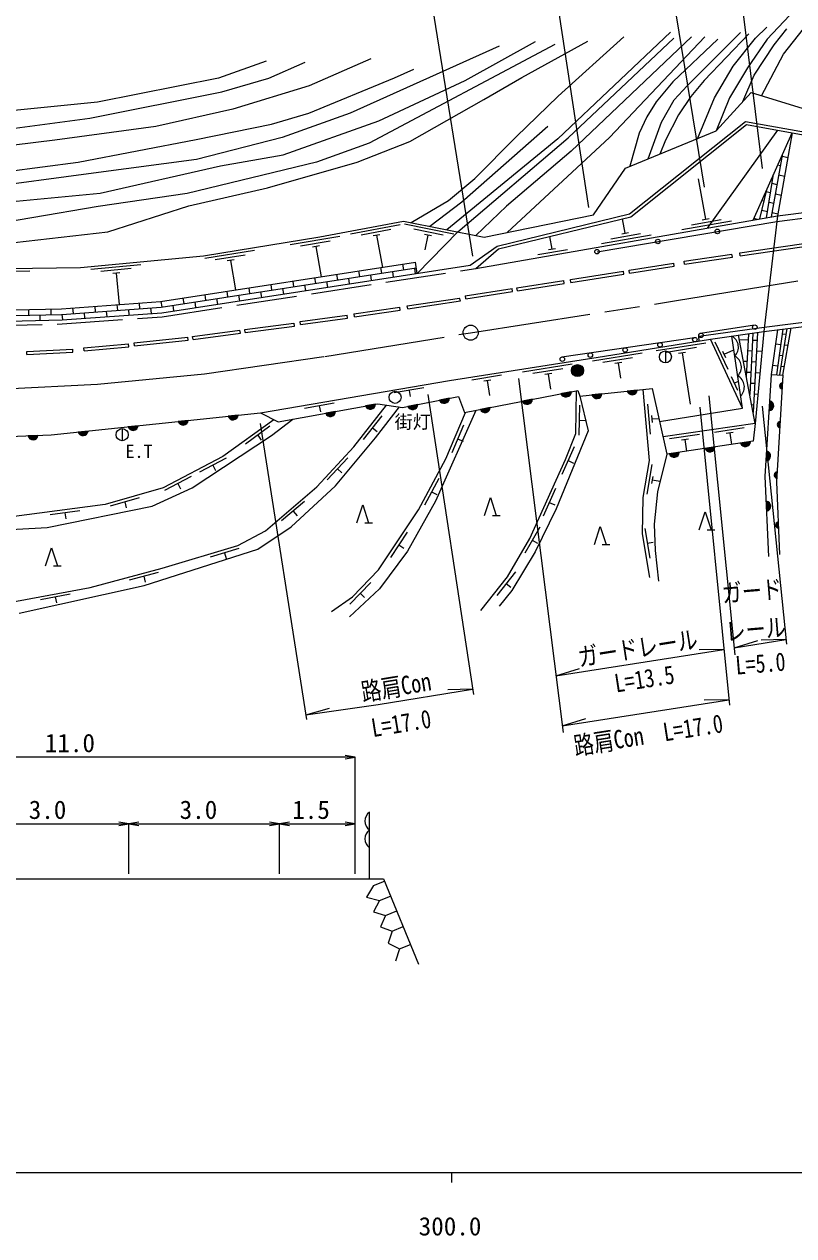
# Model space of a CAD drawing. Units: millimetres, scale not verified, with parts at other scales. Extents: x 40000 to 680000, y 20000 to 380000.
# Drawn here: x 325520 to 402011, y 198715 to 319149 of the extents above; entities that cross this region are included whole.
import ezdxf
from ezdxf.enums import TextEntityAlignment as Align

# ---------------------------------------------------------------- set-up
doc = ezdxf.new("R2010")
doc.units = ezdxf.units.MM
doc.header["$LTSCALE"] = 1000
doc.linetypes.add('CHAIN', pattern=[18.5, 12, -1.5, 3.5, -1.5])
doc.linetypes.add('DASHED', pattern=[7.5, 6, -1.5])
for name, color, linetype, lineweight in [('M-BGD', 7, 'Continuous', 25), ('M-BMK', 2, 'CHAIN', 13), ('M-BMK-SRVR', 3, 'Continuous', 25), ('M-STR-HTXT', 7, 'Continuous', 13), ('M-STR-STR1', 1, 'Continuous', 25), ('M-TTL-BAND', 7, 'Continuous', 25)]:
    doc.layers.add(name, color=color, linetype=linetype, lineweight=lineweight)
doc.styles.add('ＭＳ ゴシック', font='')
doc.styles.get('ＭＳ ゴシック').set_extended_font_data('MS Gothic')

# ---------------------------------------------------------------- blocks, each defined once
blk = doc.blocks.new('open_arrow')
at = {"color": 0, "linetype": 'Continuous', "lineweight": -2}
blk.add_lwpolyline([(7.5, 1.25), (0, 0), (7.5, -1.25)], dxfattribs=at)

msp = doc.modelspace()

# ---------------------------------------------------------------- hatches: boundary and pattern name
at = {"layer": 'M-BGD'}
for points in [[(379910, 284718, -1), (381110, 284718, -0.41421), (380510, 284118, -0.41421)], [(400850, 282888), (400888, 283513, 0.84072)], [(367775, 281966, -0.82183), (366803, 281776)], [(376033, 281864, -0.82183), (375060, 281674)], [(379845, 282606, -0.82183), (378872, 282417)], [(379926, 282622, -0.82183), (378953, 282433)], [(382934, 282400, -0.82183), (381949, 282295)], [(386445, 282774, -0.82183), (385460, 282669)], [(356457, 280654, -0.82183), (355482, 280475)], [(360426, 281381, -0.82183), (359452, 281202)], [(364631, 281351, -0.82183), (363658, 281160)], [(371832, 281046, -0.82183), (370859, 280856)], [(399641, 281714, -0.82183), (399580, 280725)], [(341811, 279759, -0.82183), (340826, 279655)], [(346784, 280284, -0.82183), (345799, 280180)], [(400613, 279030), (400652, 279654, 0.84072)], [(326888, 278272, -0.82183), (325898, 278234)], [(331867, 278708, -0.82183), (330881, 278604)], [(336839, 279233, -0.82183), (335854, 279129)], [(394181, 277120, -0.82183), (393201, 276972)], [(397700, 277651, -0.82183), (396720, 277503)], [(390635, 276584, -0.82183), (389655, 276436)], [(399332, 276724, -0.82183), (399271, 275735)], [(400345, 274664), (400307, 274039, -0.84072)], [(399289, 271731, -0.82183), (399335, 270741)], [(400483, 269044), (400456, 269669, 0.84072)]]:
    msp.add_hatch(color=256, dxfattribs=at).paths.add_polyline_path(points)

# ---------------------------------------------------------------- linework, layer by layer
for p, q in [((400393, 308617), (393411, 298881)), ((399787, 299991), (400929, 306296)), ((401418, 305881), (400876, 306005)), ((400706, 305069), (400409, 305137)), ((393257, 299767), (392556, 303791)), ((399303, 299907), (400009, 304243)), ((401089, 304006), (400537, 304132)), ((398643, 299792), (399319, 302703)), ((399704, 302373), (399220, 302484)), ((400367, 303196), (399857, 303313)), ((399051, 301547), (398824, 301599)), ((400028, 301324), (399551, 301433)), ((400759, 302131), (400198, 302260)), ((370414, 294874), (400403, 300099)), ((399398, 300493), (398836, 300622)), ((400430, 300256), (399859, 300387)), ((362878, 299215), (357964, 298295)), ((361951, 298736), (359002, 298184)), ((368214, 298278), (363311, 299258)), ((367175, 298180), (364233, 298768)), ((382457, 296537), (400337, 299551)), ((385254, 298373), (385002, 299818)), ((390897, 298747), (395823, 299605)), ((391831, 299214), (394786, 299729)), ((392912, 299707), (393602, 299827)), ((398391, 299748), (398031, 299831)), ((356879, 298060), (351949, 297228)), ((355943, 297598), (352985, 297099)), ((360875, 298230), (360187, 298101)), ((360531, 298165), (361128, 294979)), ((364566, 294377), (368619, 298503)), ((365988, 298111), (365302, 298248)), ((365645, 298180), (365351, 296709)), ((377991, 296803), (377772, 298059)), ((382894, 297353), (387820, 298211)), ((383828, 297820), (386783, 298335)), ((384909, 298313), (385599, 298433)), ((348405, 296664), (343470, 295859)), ((354859, 297110), (354169, 296994)), ((354514, 297052), (355022, 294039)), ((376565, 296250), (379520, 296765)), ((377646, 296743), (378336, 296863)), ((391101, 295589), (395862, 296282)), ((395905, 295985), (395862, 296282)), ((396684, 296122), (396641, 296419)), ((337102, 295247), (332124, 294774)), ((347466, 296206), (344505, 295723)), ((346380, 295725), (345689, 295613)), ((346034, 295669), (346514, 292730)), ((363238, 294738), (363153, 295291)), ((364566, 294377), (364396, 295482)), ((385643, 294696), (390080, 295409)), ((385689, 294400), (390129, 295113)), ((390129, 295113), (390082, 295409)), ((391149, 295293), (391106, 295589)), ((391149, 295293), (395905, 295985)), ((326081, 294605), (321081, 294533)), ((336135, 294854), (333148, 294570)), ((335018, 294446), (334321, 294380)), ((334670, 294413), (334967, 291286)), ((354504, 293394), (354419, 293947)), ((356687, 293730), (356602, 294283)), ((357864, 293345), (357779, 293898)), ((358871, 294066), (358786, 294619)), ((360048, 293681), (359963, 294234)), ((361054, 294402), (360969, 294955)), ((362231, 294017), (362146, 294570)), ((364415, 294353), (364330, 294906)), ((379812, 293772), (385081, 294609)), ((379860, 293476), (385128, 294313)), ((385128, 294313), (385081, 294609)), ((385689, 294400), (385643, 294696)), ((347953, 292386), (347868, 292938)), ((350137, 292722), (350052, 293274)), ((351314, 292337), (351228, 292890)), ((352320, 293058), (352235, 293610)), ((353497, 292673), (353412, 293226)), ((355681, 293009), (355595, 293562)), ((369333, 292137), (374008, 292863)), ((374054, 292567), (374008, 292863)), ((374491, 292938), (379144, 293661)), ((374537, 292642), (374491, 292938)), ((374537, 292642), (379192, 293365)), ((379192, 293365), (379144, 293661)), ((379860, 293476), (379813, 293772)), ((339219, 291041), (339134, 291594)), ((341403, 291377), (341317, 291930)), ((342579, 290993), (342494, 291545)), ((343586, 291713), (343501, 292266)), ((344763, 291329), (344678, 291881)), ((345770, 292049), (345685, 292602)), ((346946, 291665), (346861, 292218)), ((349130, 292001), (349045, 292554)), ((363584, 291155), (368795, 291930)), ((363633, 290859), (368872, 291638)), ((368872, 291638), (368795, 291930)), ((369411, 291846), (369365, 292142)), ((369411, 291846), (374054, 292567)), ((325991, 290241), (325979, 290800)), ((327108, 289705), (327096, 290264)), ((328200, 290288), (328188, 290847)), ((329345, 289757), (329304, 290315)), ((330406, 290395), (330366, 290953)), ((331548, 289917), (331508, 290475)), ((332609, 290555), (332569, 291112)), ((333752, 290077), (333711, 290635)), ((334813, 290714), (334772, 291272)), ((335955, 290236), (335915, 290794)), ((337016, 290874), (336976, 291432)), ((338159, 290396), (338118, 290954)), ((340396, 290657), (340311, 291209)), ((358294, 290364), (362854, 291021)), ((358342, 290068), (358299, 290365)), ((358342, 290068), (362903, 290725)), ((362903, 290725), (362860, 291022)), ((363633, 290859), (363589, 291156)), ((347456, 288817), (352323, 289442)), ((347496, 288520), (352379, 289146)), ((352379, 289146), (352341, 289444)), ((352937, 289596), (357604, 290242)), ((352994, 289301), (352953, 289599)), ((352994, 289301), (357650, 289945)), ((357650, 289945), (357609, 290242)), ((392750, 288453), (398100, 289254)), ((336442, 287468), (341785, 288041)), ((341824, 287743), (341785, 288041)), ((342253, 288113), (346966, 288751)), ((342296, 287816), (342256, 288113)), ((342296, 287816), (347006, 288453)), ((347006, 288453), (346966, 288751)), ((347496, 288520), (347457, 288817)), ((378967, 286072), (392149, 288010)), ((393723, 287826), (399033, 288612)), ((397518, 288388), (397295, 284104)), ((397955, 288453), (397635, 282333)), ((398391, 288517), (397976, 280561)), ((399803, 284324), (400412, 288785)), ((400923, 288850), (400303, 284299)), ((401311, 288898), (400587, 284286)), ((400859, 288377), (401224, 288341)), ((400935, 284269), (401767, 288956)), ((325772, 286619), (330335, 286858)), ((330359, 286559), (330335, 286858)), ((331435, 286981), (335876, 287392)), ((331465, 286682), (331435, 286981)), ((331465, 286682), (335910, 287094)), ((335910, 287094), (335876, 287392)), ((336478, 287170), (336442, 287468)), ((336478, 287170), (341824, 287743)), ((393280, 287452), (388341, 286670)), ((389251, 286677), (389251, 285477)), ((392339, 287000), (389376, 286530)), ((396920, 280977), (393723, 287826)), ((394174, 287570), (395443, 284851)), ((394932, 286654), (395228, 286020)), ((395080, 286337), (396059, 286794)), ((396581, 287820), (397487, 287779)), ((397431, 286710), (397863, 286690)), ((397919, 287759), (398350, 287739)), ((398295, 286670), (398850, 286644)), ((400218, 287365), (400714, 287316)), ((401058, 287282), (401463, 287242)), ((325790, 286320), (325772, 286619)), ((325790, 286320), (330359, 286559)), ((386935, 286447), (381996, 285664)), ((385994, 285994), (383031, 285524)), ((384905, 285518), (384214, 285408)), ((384560, 285463), (384794, 283981)), ((391250, 286523), (390559, 286414)), ((390904, 286468), (391713, 281367)), ((396996, 285658), (397375, 285641)), ((397807, 285621), (398239, 285601)), ((400570, 286255), (400891, 286223)), ((372976, 284249), (370013, 283783)), ((379983, 285350), (375044, 284574)), ((379042, 284898), (376078, 284432)), ((377952, 284423), (377261, 284314)), ((377607, 284369), (377839, 282887)), ((397319, 284572), (397751, 284552)), ((398183, 284532), (398652, 284511)), ((399803, 284324), (400935, 284269)), ((399928, 285243), (400425, 285193)), ((400725, 285164), (401087, 285128)), ((371887, 283774), (371195, 283665)), ((371541, 283720), (371774, 282238)), ((395776, 284138), (396410, 282779)), ((396093, 283459), (396523, 283660)), ((397695, 283483), (398127, 283463)), ((400850, 282888), (400888, 283513)), ((365256, 282999), (362299, 282492)), ((363777, 282745), (363878, 282154)), ((367775, 281966), (366803, 281776)), ((376033, 281864), (375060, 281674)), ((379845, 282606), (378872, 282417)), ((379926, 282622), (378953, 282433)), ((382934, 282400), (381949, 282295)), ((386445, 282774), (385460, 282669)), ((397619, 282415), (397640, 282414)), ((398071, 282394), (398454, 282377)), ((356330, 281469), (353373, 280962)), ((354852, 281215), (354953, 280624)), ((356457, 280654), (355482, 280475)), ((360426, 281381), (359452, 281202)), ((364631, 281351), (363658, 281160)), ((371832, 281046), (370859, 280856)), ((380698, 281286), (380640, 278286)), ((387462, 281375), (387733, 278387)), ((397827, 281334), (398016, 281326)), ((399641, 281714), (399580, 280725)), ((341811, 279759), (340826, 279655)), ((346784, 280284), (345799, 280180)), ((361061, 280218), (359205, 277861)), ((380669, 279786), (381269, 279774)), ((387865, 280257), (387928, 279560)), ((387896, 279908), (388602, 279972)), ((398185, 279474), (389016, 278142)), ((398185, 279474), (397972, 277693)), ((400613, 279030), (400652, 279654)), ((326888, 278272), (325898, 278234)), ((331867, 278708), (330881, 278604)), ((335250, 278949), (335250, 277749)), ((336839, 279233), (335854, 279129)), ((349941, 279178), (347509, 277421)), ((348725, 278299), (349077, 277813)), ((360133, 279039), (360605, 278668)), ((369170, 279310), (368010, 276543)), ((392638, 278365), (389669, 277934)), ((397096, 279013), (394127, 278581)), ((396001, 278550), (395308, 278450)), ((395654, 278500), (395819, 277367)), ((368590, 277926), (369143, 277694)), ((380195, 277135), (378964, 274399)), ((397972, 277693), (389410, 276399)), ((391543, 277903), (390850, 277802)), ((391196, 277853), (391365, 276694)), ((394181, 277120), (393201, 276972)), ((397700, 277651), (396720, 277503)), ((345587, 276000), (342928, 274609)), ((357670, 276058), (355645, 273845)), ((390635, 276584), (389655, 276436)), ((399332, 276724), (399271, 275735)), ((344258, 275304), (344536, 274773)), ((356657, 274952), (357100, 274547)), ((379579, 275767), (380126, 275521)), ((387900, 275383), (387394, 272426)), ((400307, 274039), (400345, 274664)), ((342112, 274182), (339454, 272791)), ((340783, 273486), (341061, 272955)), ((366725, 273994), (365304, 271352)), ((388002, 274198), (387884, 273509)), ((387943, 273853), (388722, 273720)), ((366014, 272673), (366543, 272388)), ((378328, 272986), (377098, 270250)), ((336945, 272073), (334061, 271248)), ((335503, 271661), (335668, 271084)), ((353384, 271717), (351103, 269769)), ((377713, 271618), (378260, 271372)), ((399289, 271731), (399335, 270741)), ((331056, 270782), (328082, 270388)), ((329569, 270585), (329648, 269990)), ((352244, 270743), (352633, 270287)), ((372064, 270314), (372816, 270314)), ((359377, 269588), (360130, 269588)), ((363586, 268651), (361923, 266154)), ((376775, 269160), (375269, 266565)), ((387194, 269030), (387693, 266072)), ((393409, 268900), (394161, 268900)), ((400483, 269044), (400456, 269669)), ((362755, 267402), (363254, 267070)), ((376022, 267862), (376541, 267561)), ((382982, 267445), (383734, 267445)), ((387444, 267551), (388035, 267651)), ((346858, 267049), (343985, 266186)), ((345421, 266618), (345594, 266043)), ((328436, 265307), (329188, 265307)), ((338843, 264660), (335943, 263891)), ((337393, 264276), (337547, 263696)), ((374341, 264726), (372485, 262369)), ((359955, 263662), (357882, 261493)), ((358919, 262578), (359352, 262163)), ((373413, 263547), (373884, 263176)), ((330078, 262495), (327130, 261942)), ((328604, 262219), (328715, 261629)), ((359824, 234188), (359824, 240826)), ((360228, 233523), (361330, 233974)), ((360837, 232036), (361939, 232487)), ((361440, 230564), (362541, 231015)), ((362080, 229000), (363182, 229451)), ((362808, 227222), (363910, 227673)), ((362808, 227222), (362423, 226026))]:
    msp.add_line(p, q, dxfattribs=at)
for points in [[(401586, 320016), (399369, 317666), (397420, 314820), (395624, 311840), (394313, 308544)], [(398815, 312027), (400991, 316189), (403975, 319959)], [(389771, 318376), (378572, 307754), (367511, 298724)], [(387522, 305764), (388852, 309413), (390114, 311625), (391414, 313022), (396713, 318338)], [(397534, 318178), (393100, 313555), (391787, 311953), (390560, 310131), (389260, 307609), (388693, 306243)], [(392428, 307773), (394132, 311835), (395986, 314968), (398203, 317777), (399349, 318866)], [(396952, 311458), (398070, 314094), (400057, 317093), (401338, 318698)], [(372739, 316974), (357912, 310292), (351146, 307896), (342651, 305707), (332405, 304350), (321000, 302818), (315484, 302225), (306090, 301263), (291305, 300203), (288684, 300203), (275510, 301869)], [(281383, 299491), (301196, 299195), (309249, 299658), (321909, 301302), (333051, 302356), (345035, 305073), (351255, 306169), (360769, 309557), (369363, 313560), (376338, 317437)], [(378249, 317150), (359810, 307310), (354561, 305431), (341716, 302326), (332870, 301039), (319657, 298770), (313697, 298220), (305029, 298085), (298945, 297325)], [(305528, 295786), (310220, 296643), (319873, 296929), (333843, 298523), (341894, 301098), (349711, 302873), (358620, 305448), (363845, 307508), (371201, 311677), (374977, 313839), (381535, 317476)], [(363974, 299431), (367686, 301624), (370301, 303809), (374418, 307954), (378593, 311989), (385109, 317898)], [(368619, 298503), (379594, 307842), (390101, 317759)], [(391830, 317880), (379898, 306546), (373441, 301080), (370408, 298145)], [(373521, 298442), (383691, 307900), (393176, 317900)], [(394462, 317678), (389978, 313410), (388348, 311450), (387416, 309937), (386632, 308334), (385726, 305029)], [(359966, 315718), (353841, 313017), (346256, 310695), (338595, 308980), (328546, 307609), (318559, 306386), (303989, 304859), (293640, 304592), (284316, 305305), (277057, 305510)], [(276269, 303656), (287479, 302200), (293794, 302200), (302631, 302520), (323784, 304508), (330894, 305453), (342609, 307676), (350092, 309210), (353803, 310319), (362311, 313813), (364237, 314673)], [(277472, 306485), (293461, 306465), (300064, 306822), (321076, 308338), (332037, 309798), (345171, 312442), (349829, 313785), (353434, 315374)], [(349560, 315464), (344835, 313785), (332811, 311412), (315579, 309688), (297316, 307514), (291896, 307238), (278011, 307755)], [(286532, 297744), (288622, 298389), (302844, 296924), (307099, 295120), (319144, 294805), (331101, 294978), (343340, 296141), (354894, 298026), (363215, 299583), (371253, 297976), (382100, 300206), (385269, 304842), (394313, 308544), (397760, 312350), (404584, 310261)], [(365822, 299062), (369027, 301495), (377576, 309031)], [(369851, 295190), (372528, 297093), (385681, 300292), (397224, 309486), (404098, 308262)], [(370414, 294874), (372655, 296815), (385816, 300016), (397305, 309166), (404027, 307970)], [(397961, 299673), (401852, 308357), (400403, 300099)], [(396641, 296419), (402785, 297305), (409880, 298280), (416061, 298946), (425193, 299847), (433243, 300172)], [(274160, 298693), (281025, 295994), (289246, 293401), (299203, 291306), (306700, 290392), (310908, 290189), (314918, 290122), (321287, 290139), (329248, 290311), (339128, 291027), (364481, 294929)], [(274379, 299208), (281211, 296522), (289388, 293942), (299295, 291858), (306747, 290950), (310927, 290748), (314922, 290681), (321280, 290698), (329222, 290870), (339065, 291584), (364396, 295482)], [(396684, 296122), (402827, 297008), (409917, 297982), (416092, 298647), (425214, 299547), (433255, 299872)], [(273942, 298178), (280838, 295467), (289104, 292859), (299111, 290754), (306652, 289835), (310890, 289630), (314914, 289563), (321294, 289580), (329275, 289752), (339191, 290471), (369851, 295190)], [(388672, 279666), (396920, 280977), (395860, 288143)], [(392610, 287650), (392566, 288149), (399084, 289039)], [(399033, 288612), (398185, 279474), (396501, 288238)], [(349019, 280520), (367794, 283738), (383198, 286158), (393723, 287826)], [(399544, 266242), (399175, 274194), (399803, 284324)], [(400935, 284269), (400284, 273658), (400595, 266450)], [(316400, 277871), (328212, 278322), (349019, 280520), (350777, 279613), (360666, 281424), (363123, 281055), (368699, 282147), (369272, 280547), (380537, 282741), (380751, 282167), (387933, 282932)], [(370916, 260860), (373566, 264227), (375762, 268013), (379306, 275890), (380344, 278476), (380426, 282720)], [(380751, 282167), (381562, 278719), (378399, 270971), (376301, 266699), (373999, 262845), (372726, 261311)], [(387715, 264141), (386980, 268496), (387036, 272116), (387666, 275793), (387029, 282836)], [(387933, 282932), (389410, 276399), (388454, 272673), (388122, 269452), (388219, 266836), (388572, 263801)], [(279074, 273011), (287773, 270238), (295810, 267006), (306585, 262148), (313321, 261292), (320822, 261397), (323857, 261633), (332059, 263172), (339246, 265078), (346745, 267328), (349493, 268788), (354605, 273154), (358267, 277154), (361528, 281295)], [(325021, 260593), (337446, 263368), (348753, 266956), (352044, 269174), (356446, 273250), (360427, 278049), (362813, 281102)], [(370393, 280765), (366400, 271748), (363618, 266765), (360835, 263031), (357862, 260234)], [(277244, 271696), (279264, 273147), (281007, 273641), (286654, 271836), (290187, 271435), (299829, 268514), (305954, 267218), (312242, 267218), (324795, 268947), (327802, 269120), (338232, 271252), (342196, 273069), (350114, 278259), (352217, 279877)], [(350341, 279838), (345271, 276173), (339340, 273071), (333560, 271417), (324011, 270151), (314796, 268466), (309266, 268074), (303176, 268694), (291389, 271956)], [(356068, 260757), (358165, 262223), (360736, 264914), (364701, 270864), (367432, 275941), (369372, 280566)], [(358590, 269588), (359173, 271371), (359755, 269588)], [(371277, 270314), (371859, 272096), (372441, 270314)], [(392622, 268900), (393204, 270682), (393786, 268900)], [(382195, 267445), (382777, 269227), (383359, 267445)], [(327649, 265307), (328231, 267089), (328813, 265307)], [(293051, 248272), (302744, 234188), (361243, 234188), (364705, 225730)], [(360228, 233523), (359543, 232374), (360837, 232036)], [(360837, 232036), (360225, 230926), (361440, 230564)], [(361440, 230564), (360925, 229440), (362080, 229000)], [(362080, 229000), (361695, 227804), (362808, 227222)]]:
    msp.add_lwpolyline(points, dxfattribs=at)
at = {"layer": 'M-BGD', "linetype": 'DASHED'}
msp.add_lwpolyline([(273786, 297812), (280705, 295091), (289003, 292473), (299046, 290360), (306619, 289438), (310877, 289232), (314911, 289164), (321299, 289182), (329293, 289354), (339236, 290075), (370414, 294874)], dxfattribs=at)
at = {"layer": 'M-BGD'}
for centre, radius in [((394421, 298554), 225), ((388504, 297556), 225), ((382457, 296537), 225), ((398134, 289032), 225), ((392182, 287788), 225), ((392783, 288230), 225), ((385256, 286770), 225), ((388719, 287279), 225), ((389251, 286077), 600), ((379000, 285850), 225), ((381794, 286261), 225), ((380510, 284718), 600), ((362378, 282061), 600), ((335250, 278349), 600)]:
    msp.add_circle(centre, radius, dxfattribs=at)
for centre, radius, start, end in [((395264, 287044), 1250, 315.2892, 61.5494), ((395557, 285065), 1250, 315.2892, 61.5494), ((395850, 283087), 1250, 315.2892, 61.5494), ((400924, 283197), 318, 96.38006, 256.59779), ((367270, 281967), 505, 202.25464, 359.91283), ((375528, 281865), 505, 202.19281, 359.851), ((379340, 282608), 505, 202.19281, 359.851), ((379421, 282624), 505, 202.19281, 359.851), ((382432, 282445), 505, 197.24832, 354.90651), ((385942, 282819), 505, 197.24832, 354.90651), ((355952, 280661), 505, 201.55037, 359.20856), ((359921, 281388), 505, 201.55037, 359.20856), ((364126, 281351), 505, 202.25464, 359.91283), ((371327, 281047), 505, 202.19281, 359.851), ((399513, 281226), 505, 277.62511, 75.2833), ((341309, 279804), 505, 197.20032, 354.85851), ((346281, 280329), 505, 197.20032, 354.85851), ((400687, 279339), 318, 96.38006, 256.59779), ((326389, 278351), 505, 193.35721, 351.0154), ((331364, 278754), 505, 197.20032, 354.85851), ((336336, 279279), 505, 197.20032, 354.85851), ((393677, 277143), 505, 199.76164, 357.41983), ((397195, 277674), 505, 199.76164, 357.41983), ((390130, 276607), 505, 199.76164, 357.41983), ((399204, 276235), 505, 277.62511, 75.2833), ((400381, 274348), 318, 96.38006, 256.59779), ((399215, 271232), 505, 283.82711, 81.48531), ((400524, 269359), 318, 102.36166, 262.57939), ((360490, 239942), 1107, 127.00337, 232.99663), ((360490, 238174), 1107, 127.00337, 232.99663)]:
    msp.add_arc(centre, radius, start, end, dxfattribs=at)
at = {"layer": 'M-BMK'}
msp.add_lwpolyline([(271529, 292501), (274897, 291029), (279522, 289377), (284262, 287903), (288742, 286605), (297775, 284642), (303159, 283821), (310415, 283050), (316501, 282866), (323616, 282907), (332806, 283357), (343431, 284402), (355407, 286120), (369894, 288484), (390559, 291706), (404563, 294002)], dxfattribs=at)
at = {"layer": 'M-BMK-SRVR'}
msp.add_circle((369894, 288484), 750, dxfattribs=at)
at = {"layer": 'M-STR-HTXT'}
for p, q in [((393122, 302965), (388273, 332918)), ((370103, 296102), (364814, 329122)), ((398916, 304794), (395935, 328815)), ((381631, 300919), (377838, 325893)), ((374653, 283931), (379080, 248749)), ((365635, 282329), (370168, 252518)), ((393575, 282212), (396161, 256475)), ((392673, 281090), (395613, 251474)), ((398857, 281195), (401285, 257523)), ((348961, 279444), (353568, 250043)), ((396094, 257146), (401238, 257989)), ((396094, 257146), (398429, 257904)), ((401238, 257989), (398783, 257933)), ((378371, 254382), (395066, 256985)), ((395066, 256985), (392611, 256948)), ((378371, 254382), (380720, 255095)), ((370087, 253052), (367633, 252998)), ((378995, 249419), (395561, 252002)), ((395561, 252002), (393106, 251965)), ((353498, 250488), (355856, 251171)), ((378995, 249419), (381345, 250132)), ((358405, 246304), (303405, 246304)), ((358405, 234688), (358405, 246305)), ((320905, 239669), (335905, 239669)), ((335905, 234688), (335905, 239670)), ((335905, 239669), (350905, 239669)), ((350905, 234688), (350905, 239671)), ((350905, 239670), (358405, 239670))]:
    msp.add_line(p, q, dxfattribs=at)
msp.add_lwpolyline([(353498, 250488), (360710, 251523), (370087, 253052)], dxfattribs=at)
at = {"layer": 'M-STR-STR1'}
msp.add_line((400403, 300099), (399033, 288612), dxfattribs=at)
for points in [[(400337, 299551), (407552, 300469), (415250, 301324)], [(400403, 300099), (407489, 301000), (415350, 301873)], [(399033, 288612), (407511, 289676), (413283, 290529)], [(399084, 289039), (407455, 290090), (413362, 290962)]]:
    msp.add_lwpolyline(points, dxfattribs=at)
at = {"layer": 'M-TTL-BAND'}
for p, q in [((40000, 205000), (579000, 205000)), ((368000, 205000), (368000, 204000))]:
    msp.add_line(p, q, dxfattribs=at)

# ---------------------------------------------------------------- block references
at = {"layer": 'M-STR-HTXT', "xscale": 133, "yscale": 133, "rotation": 180}
for p in [(358405, 246304), (335905, 239669), (350905, 239669), (358405, 239670)]:
    msp.add_blockref('open_arrow', p, dxfattribs=at)
at = {"layer": 'M-STR-HTXT', "xscale": 133, "yscale": 133}
for p in [(335905, 239669), (350905, 239670)]:
    msp.add_blockref('open_arrow', p, dxfattribs=at)

# ---------------------------------------------------------------- texts
at = {"layer": 'M-BGD', "style": 'ＭＳ ゴシック'}
for s, p in [('街灯', (362335, 280281)), ('E.T', (335581, 277357))]:
    msp.add_text(s, height=1320, dxfattribs=at).set_placement(p, align=Align.TOP_LEFT)
at = {"layer": 'M-STR-HTXT', "style": 'ＭＳ ゴシック', "width": 0.8}
for s, rotation, p in [('ガード', 4.724, (397968, 261349)), ('レール', 4.724, (398335, 257540)), ('ガードレール', 8.862, (386719, 255684)), ('L=5.0', 4.724, (398820, 254150)), ('L=13.5', 8.862, (387389, 252634)), ('路肩Con', 9.266, (362715, 251850)), ('L=17.0', 9.266, (363223, 248220)), ('路肩Con  L=17.0 ', 8.862, (388270, 247161))]:
    msp.add_text(s, height=1833, rotation=rotation, dxfattribs=at).set_placement(p, align=Align.BOTTOM_CENTER)
at = {"layer": 'M-STR-HTXT', "style": 'ＭＳ ゴシック'}
for s, p in [('11.0', (330060, 247702)), ('3.0', (327836, 241067)), ('3.0', (342836, 241068)), ('1.5', (354030, 241069))]:
    msp.add_text(s, height=1833, dxfattribs=at).set_placement(p, align=Align.MIDDLE_CENTER)
at = {"layer": 'M-TTL-BAND', "style": 'ＭＳ ゴシック'}
msp.add_text('300.0', height=1833, dxfattribs=at).set_placement((367844, 198195), align=Align.BOTTOM_CENTER)

doc.saveas('drawing.dxf')
